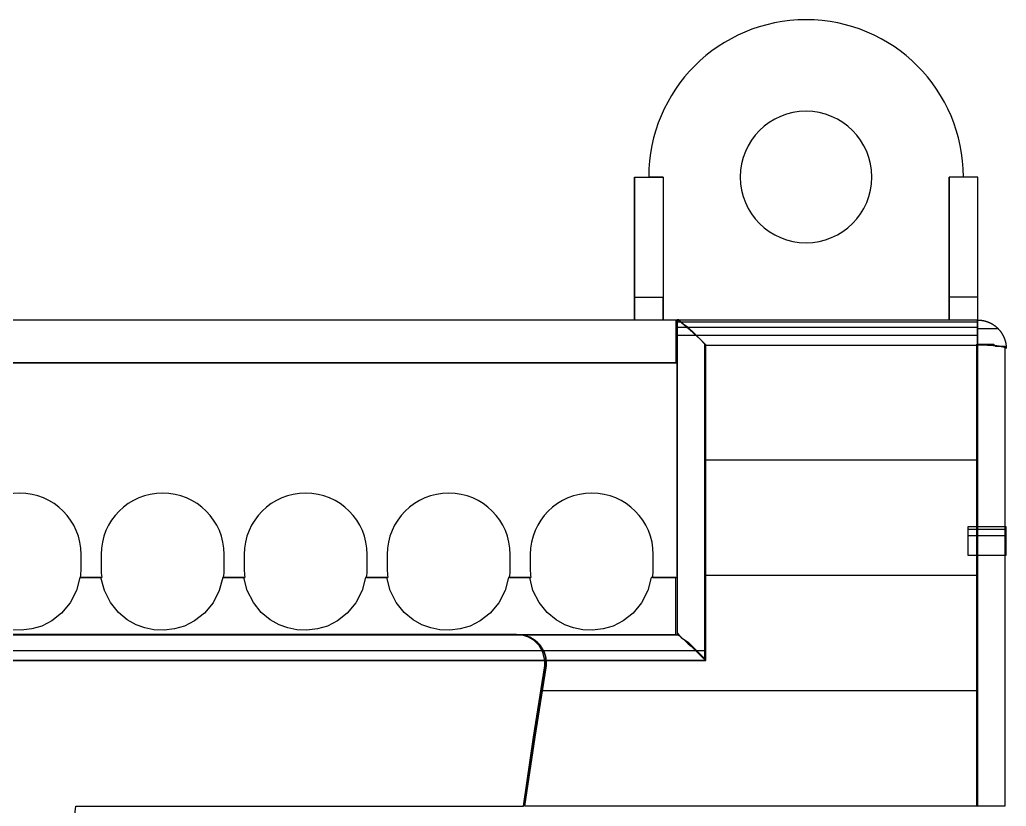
# Paper-space layout 'Sample Network Drawing - A1 Sheet' of a CAD drawing. Extents: x 49 to 806, y 22 to 564.
# Drawn here: x 392.654 to 396.102, y 239.324 to 242.074 of the extents above; entities that cross this region are included whole.
import ezdxf

# ---------------------------------------------------------------- set-up
doc = ezdxf.new("R2010")
doc.units = 0
doc.layers.add('N-EQPM-EXST', color=252, linetype='Continuous', lineweight=25)

psp = doc.layouts.new('Sample Network Drawing - A1 Sheet')

# ---------------------------------------------------------------- linework, layer by layer
at = {"layer": 'N-EQPM-EXST'}
for p, q in [((394.8022, 241.104, 2.6087), (394.8022, 241.524, 2.6087)), ((394.8022, 241.524, 2.6087), (394.9022, 241.524, 2.6087)), ((394.8022, 241.524, 2.6087), (394.8022, 241.524, 2.6087)), ((394.8022, 241.524, 2.6087), (394.8022, 241.024, 2.6087)), ((394.8022, 241.524, 2.6087), (394.8022, 241.524, 2.6087)), ((394.8022, 241.104, 2.6087), (394.8022, 241.524, 2.6087)), ((394.9022, 241.524, 2.6087), (394.8522, 241.524, 2.6087)), ((394.9022, 241.524, 2.6087), (394.9022, 241.104, 2.6087)), ((394.9022, 241.524, 2.6087), (394.9022, 241.024, 2.6087)), ((394.9022, 241.524, 2.6087), (394.9022, 241.524, 2.6087)), ((394.9022, 241.524, 2.6087), (394.9022, 241.104, 2.6087)), ((394.9022, 241.524, 2.6087), (394.9022, 241.024, 2.6087)), ((395.9022, 241.524, 2.6087), (395.9022, 241.024, 2.6087)), ((395.9022, 241.104, 2.6087), (395.9022, 241.524, 2.6087)), ((395.9022, 241.524, 2.6087), (395.9022, 241.524, 2.6087)), ((396.0022, 241.524, 2.6087), (395.9022, 241.524, 2.6087)), ((395.9022, 241.104, 2.6087), (395.9022, 241.524, 2.6087)), ((395.9022, 241.524, 2.6087), (395.9022, 241.524, 2.6087)), ((396.0022, 241.524, 2.6087), (395.9022, 241.524, 2.6087)), ((395.9522, 241.524, 2.6087), (395.9022, 241.524, 2.6087)), ((395.9522, 241.524, 2.6087), (395.9022, 241.524, 2.6087)), ((395.9022, 241.524, 2.6087), (395.9022, 241.024, 2.6087)), ((396.0022, 241.524, 2.6087), (395.9522, 241.524, 2.6087)), ((396.0022, 241.104, 2.6087), (396.0022, 241.524, 2.6087)), ((396.0022, 241.524, 2.6087), (396.0022, 241.524, 2.6087)), ((396.0022, 241.104, 2.6087), (396.0022, 241.524, 2.6087)), ((396.0022, 241.524, 2.6087), (396.0022, 241.524, 2.6087)), ((396.0022, 241.524, 2.6087), (396.0022, 241.524, 2.6087)), ((396.0022, 241.024, 2.6087), (396.0022, 241.524, 2.6087)), ((394.8022, 241.104, 2.6087), (394.9022, 241.104, 2.6087)), ((394.8022, 241.024, 2.6087), (394.8022, 241.104, 2.6087)), ((394.9022, 241.024, 2.6087), (394.9022, 241.104, 2.6087)), ((395.9022, 241.024, 2.6087), (395.9022, 241.104, 2.6087)), ((396.0022, 241.104, 2.6087), (395.9022, 241.104, 2.6087)), ((395.9022, 241.024, 2.6087), (395.9022, 241.104, 2.6087)), ((396.0022, 241.104, 2.6087), (395.9022, 241.104, 2.6087)), ((396.0022, 241.024, 2.6087), (396.0022, 241.104, 2.6087)), ((396.0022, 241.024, 2.6087), (396.0022, 241.104, 2.6087)), ((394.8022, 241.024, 2.6087), (394.8022, 241.024, 2.6087)), ((394.9022, 241.024, 2.6087), (394.9022, 241.024, 2.6087)), ((395.9022, 241.024, 2.6087), (394.9022, 241.024, 2.6087)), ((394.9522, 241.024, 2.6087), (394.9522, 241.024, 2.6087)), ((394.9522, 241.024, 2.6087), (394.9522, 240.874, 2.6087)), ((394.9522, 241.024, 2.6087), (394.9522, 239.924, 2.6087)), ((395.9022, 241.024, 2.6087), (395.9022, 241.024, 2.6087)), ((396.0022, 241.024, 2.6087), (395.9022, 241.024, 2.6087)), ((396.0022, 241.024, 2.6087), (396.0022, 241.024, 2.6087)), ((386.3522, 240.874, 2.6087), (394.9522, 240.874, 2.6087)), ((394.9522, 240.124, 2.6087), (394.9522, 240.874, 2.6087)), ((394.9522, 240.124, 2.6087), (394.9522, 240.874, 2.6087)), ((392.8682, 240.154, 2.6087), (392.8682, 240.204, 2.6087)), ((392.9382, 240.204, 2.6087), (392.9382, 240.154, 2.6087)), ((393.3682, 240.154, 2.6087), (393.3682, 240.204, 2.6087)), ((393.4382, 240.204, 2.6087), (393.4382, 240.154, 2.6087)), ((393.8682, 240.154, 2.6087), (393.8682, 240.204, 2.6087)), ((393.9382, 240.204, 2.6087), (393.9382, 240.154, 2.6087)), ((394.3682, 240.154, 2.6087), (394.3682, 240.204, 2.6087)), ((394.4382, 240.204, 2.6087), (394.4382, 240.154, 2.6087)), ((394.8682, 240.154, 2.6087), (394.8682, 240.204, 2.6087)), ((392.8661, 240.124, 2.6087), (392.9403, 240.124, 2.6087)), ((393.3661, 240.124, 2.6087), (393.4403, 240.124, 2.6087)), ((393.8661, 240.124, 2.6087), (393.9403, 240.124, 2.6087)), ((394.3661, 240.124, 2.6087), (394.4403, 240.124, 2.6087)), ((394.8661, 240.124, 2.6087), (394.9522, 240.124, 2.6087)), ((394.9522, 240.124, 2.6087), (394.9522, 239.924, 2.6087)), ((386.3522, 239.924, 2.6087), (394.9522, 239.924, 2.6087)), ((386.876, 239.924, 2.6087), (394.3943, 239.924, 2.6087)), ((394.3943, 239.924, 2.6087), (394.3943, 239.924, 2.6087)), ((394.3943, 239.924, 2.6087), (394.9526, 239.924, 2.6087)), ((394.9522, 239.924, 2.6087), (394.9522, 239.924, 2.6087)), ((394.9522, 239.924, 2.6087), (394.9522, 239.924, 2.6087))]:
    psp.add_line(p, q, dxfattribs=at)
at = {"layer": 'N-EQPM-EXST', "elevation": 2.6087, "flags": 128}
for points in [[(386.3566, 241.0243), (394.9473, 241.0243), (394.9473, 241.0239), (394.9473, 241.0235), (394.9473, 241.0231), (394.9473, 241.0219), (394.9473, 241.0207), (394.9473, 241.0195), (394.9473, 241.0175), (394.9473, 241.0156), (394.9473, 241.0136), (394.9473, 241.0108), (394.9473, 241.008), (394.9473, 241.0052), (394.9473, 241.002), (394.9473, 240.9984), (394.9473, 240.9948), (394.9473, 240.9909), (394.9473, 240.9869), (394.9473, 240.9825), (394.9473, 240.9781), (394.9473, 240.9733), (394.9473, 240.9685), (394.9473, 240.9634), (394.9473, 240.9582), (394.9473, 240.953), (394.9473, 240.9474), (394.9473, 240.9418), (394.9473, 240.9359), (394.9473, 240.9303), (394.9473, 240.9243), (394.9473, 240.9183), (394.9473, 240.912), (394.9473, 240.906), (394.9473, 240.8996), (394.9473, 240.8932), (394.9473, 240.8869), (394.9473, 240.8805), (394.9473, 240.8741), (386.3566, 240.8741)], [(386.3566, 241.0243), (394.9473, 241.0243)], [(394.9535, 241.0176), (396.0016, 241.0176)], [(394.9535, 240.999), (396.0016, 240.999)], [(396.0022, 240.9947), (396.0031, 240.9947), (396.0041, 240.9947), (396.005, 240.9947), (396.006, 240.9947), (396.0069, 240.9947), (396.0078, 240.9947), (396.0088, 240.9947), (396.0097, 240.9947), (396.0107, 240.9947), (396.0116, 240.9947), (396.0126, 240.9947), (396.0135, 240.9947), (396.0144, 240.9947), (396.0154, 240.9947), (396.0163, 240.9947), (396.0172, 240.9947), (396.0182, 240.9947), (396.0191, 240.9947), (396.02, 240.9947), (396.0209, 240.9947), (396.0218, 240.9947), (396.0227, 240.9947), (396.0236, 240.9947), (396.0245, 240.9947), (396.0254, 240.9947), (396.0263, 240.9947), (396.0272, 240.9947), (396.0281, 240.9947), (396.029, 240.9947), (396.0299, 240.9947), (396.0307, 240.9947), (396.0316, 240.9947), (396.0324, 240.9947), (396.0333, 240.9947), (396.0341, 240.9947), (396.035, 240.9947), (396.0358, 240.9947), (396.0367, 240.9947), (396.0375, 240.9947), (396.0383, 240.9947), (396.0391, 240.9947), (396.0399, 240.9947), (396.0407, 240.9947), (396.0415, 240.9947), (396.0423, 240.9947), (396.0431, 240.9947), (396.0438, 240.9947), (396.0446, 240.9947), (396.0454, 240.9947), (396.0461, 240.9947), (396.0468, 240.9947), (396.0476, 240.9947), (396.0483, 240.9947), (396.049, 240.9947), (396.0497, 240.9947), (396.0504, 240.9947), (396.0511, 240.9947), (396.0518, 240.9947), (396.0524, 240.9947), (396.0531, 240.9947), (396.0538, 240.9947), (396.0544, 240.9947), (396.055, 240.9947), (396.0557, 240.9947), (396.0563, 240.9947), (396.0569, 240.9947), (396.0575, 240.9947), (396.0581, 240.9947), (396.0586, 240.9947), (396.0592, 240.9947), (396.0597, 240.9947), (396.0603, 240.9947), (396.0608, 240.9947), (396.0614, 240.9947), (396.0619, 240.9947), (396.0624, 240.9947), (396.0629, 240.9947), (396.0633, 240.9947), (396.0638, 240.9947), (396.0643, 240.9947), (396.0647, 240.9947), (396.0652, 240.9947), (396.0656, 240.9947), (396.066, 240.9947), (396.0664, 240.9947), (396.0668, 240.9947), (396.0671, 240.9947), (396.0675, 240.9947), (396.0679, 240.9947), (396.0682, 240.9947), (396.0685, 240.9947), (396.0689, 240.9947), (396.0692, 240.9947), (396.0695, 240.9947), (396.0697, 240.9947), (396.07, 240.9947), (396.0703, 240.9947), (396.0705, 240.9947), (396.0708, 240.9947), (396.071, 240.9947), (396.0712, 240.9947), (396.0714, 240.9947), (396.0716, 240.9947), (396.0717, 240.9947), (396.0719, 240.9947), (396.072, 240.9947), (396.0722, 240.9947), (396.0723, 240.9947), (396.0724, 240.9947), (396.0725, 240.9947), (396.0726, 240.9947), (396.0726, 240.9947), (396.0727, 240.9947), (396.0727, 240.9947), (396.0728, 240.9947), (396.0728, 240.9947), (396.0728, 240.9947)], [(394.9535, 240.9707), (396.0016, 240.9707)], [(386.3566, 240.8741), (394.9473, 240.8741)], [(396.0013, 240.5341), (395.0523, 240.5341)], [(395.9672, 240.293), (396.1021, 240.293)], [(395.9672, 240.2712), (396.1021, 240.2712)], [(395.9672, 240.2014), (396.1021, 240.2014)], [(386.3566, 239.9244), (394.9473, 239.9244), (394.9473, 239.9248), (394.9473, 239.9256), (394.9473, 239.9264), (394.9473, 239.9276), (394.9473, 239.9292), (394.9473, 239.9312), (394.9473, 239.9332), (394.9473, 239.9356), (394.9473, 239.9379), (394.9473, 239.9407), (394.9473, 239.9439), (394.9473, 239.9475), (394.9473, 239.9511), (394.9473, 239.9547), (394.9473, 239.9591), (394.9473, 239.9635), (394.9473, 239.9678), (394.9473, 239.9726), (394.9473, 239.9778), (394.9473, 239.983), (394.9473, 239.9882), (394.9473, 239.9937), (394.9473, 239.9997), (394.9473, 240.0053), (394.9473, 240.0117), (394.9473, 240.0176), (394.9473, 240.0244), (394.9473, 240.0308), (394.9473, 240.0376), (394.9473, 240.0443), (394.9473, 240.0511), (394.9473, 240.0583), (394.9473, 240.0655), (394.9473, 240.0726), (394.9473, 240.0798), (394.9473, 240.087), (394.9473, 240.0945), (394.9473, 240.1017), (394.9473, 240.1093), (394.9473, 240.1169), (394.9473, 240.124), (394.8613, 240.124), (394.8493, 240.0782), (394.8274, 240.0352), (394.7975, 239.9993), (394.7632, 239.9722), (394.7282, 239.9543), (394.6931, 239.9439), (394.6561, 239.9395), (394.6214, 239.9411), (394.5899, 239.9475), (394.5592, 239.9587), (394.5282, 239.9762), (394.4971, 240.0017), (394.4692, 240.036), (394.4477, 240.0782), (394.4361, 240.124), (394.362, 240.124), (394.35, 240.0782), (394.3281, 240.0352), (394.2982, 239.9993), (394.2636, 239.9722), (394.2285, 239.9543), (394.1935, 239.9439), (394.1568, 239.9395), (394.1217, 239.9411), (394.0903, 239.9475), (394.0596, 239.9587), (394.0285, 239.9762), (393.9978, 240.0017), (393.9699, 240.036), (393.9484, 240.0782), (393.9364, 240.124), (393.8623, 240.124), (393.8508, 240.0782), (393.8285, 240.0352), (393.7986, 239.9993), (393.7643, 239.9722), (393.7292, 239.9543), (393.6942, 239.9439), (393.6571, 239.9395), (393.6225, 239.9411), (393.591, 239.9475), (393.5603, 239.9587), (393.5292, 239.9762), (393.4981, 240.0017), (393.4703, 240.036), (393.4487, 240.0782), (393.4372, 240.124), (393.3631, 240.124), (393.3511, 240.0782), (393.3292, 240.0352), (393.2993, 239.9993), (393.2647, 239.9722), (393.2296, 239.9543), (393.1945, 239.9439), (393.1579, 239.9395), (393.1228, 239.9411), (393.0913, 239.9475), (393.0606, 239.9587), (393.0296, 239.9762), (392.9989, 240.0017), (392.971, 240.036), (392.9495, 240.0782), (392.9375, 240.124), (392.8634, 240.124), (392.8519, 240.0782), (392.8295, 240.0352), (392.7997, 239.9993), (392.7654, 239.9722), (392.7303, 239.9543), (392.6953, 239.9439), (392.6582, 239.9395), (392.6235, 239.9411)], [(396.0013, 240.1313), (395.0523, 240.1313)], [(386.3566, 239.9244), (394.9473, 239.9244)], [(386.7802, 239.8687), (394.4895, 239.8687)], [(394.3947, 239.8687), (395.0518, 239.8687)], [(386.7798, 233.2153), (394.4894, 233.2153), (394.4894, 233.2238), (394.4894, 233.2323), (394.4882, 233.2408), (394.4494, 233.4826), (394.4143, 233.7244), (392.8493, 233.7244), (392.7632, 234.4227), (392.7014, 235.1221), (392.6651, 235.8228), (392.6523, 236.5246), (392.6651, 237.2259), (392.7014, 237.9265), (392.7632, 238.626), (392.8493, 239.3242), (394.4143, 239.3242), (394.4494, 239.566), (394.4882, 239.8079), (394.4894, 239.8164), (394.4894, 239.8248), (394.4894, 239.8333), (386.7798, 239.8333)], [(386.7802, 239.8336), (394.4895, 239.8336)], [(396.0013, 239.7279), (394.4806, 239.7279)]]:
    psp.add_lwpolyline(points, dxfattribs=at)
for points in [[(394.9512, 241.0244), (394.9512, 240.6597), (394.9512, 240.2949), (394.9512, 239.9302), (394.9577, 239.9237), (394.9708, 239.9107), (394.9903, 239.8977), (395.0098, 239.8781), (395.0294, 239.8586), (395.0489, 239.839), (395.0489, 240.2038), (395.0489, 240.575), (395.0489, 240.9397), (395.0294, 240.9592), (395.0098, 240.9788), (394.9903, 240.9983), (394.9708, 241.0113), (394.9577, 241.0244)], [(396.0016, 241.024), (394.9535, 241.024), (394.9566, 241.0229), (394.9614, 241.0197), (394.9678, 241.0149), (394.9751, 241.0089), (394.9924, 240.9938), (395.0117, 240.976), (395.0321, 240.9566), (395.0526, 240.9365), (396.0016, 240.9365), (396.0016, 240.9383), (396.0016, 240.9401), (396.0016, 240.942), (396.0016, 240.9438), (396.0016, 240.9456), (396.0016, 240.9474), (396.0016, 240.9492), (396.0016, 240.951), (396.0016, 240.9528), (396.0016, 240.9546), (396.0016, 240.9563), (396.0016, 240.9581), (396.0016, 240.9598), (396.0016, 240.9615), (396.0016, 240.9632), (396.0016, 240.9649), (396.0016, 240.9666), (396.0016, 240.9683), (396.0016, 240.9699), (396.0016, 240.9716), (396.0016, 240.9732), (396.0016, 240.9748), (396.0016, 240.9764), (396.0016, 240.9779), (396.0016, 240.9795), (396.0016, 240.981), (396.0016, 240.9826), (396.0016, 240.9841), (396.0016, 240.9855), (396.0016, 240.987), (396.0016, 240.9884), (396.0016, 240.9898), (396.0016, 240.9912), (396.0016, 240.9926), (396.0016, 240.9939), (396.0016, 240.9952), (396.0016, 240.9965), (396.0016, 240.9978), (396.0016, 240.999), (396.0016, 241.0002), (396.0016, 241.0014), (396.0016, 241.0026), (396.0016, 241.0037), (396.0016, 241.0048), (396.0016, 241.0059), (396.0016, 241.007), (396.0016, 241.008), (396.0016, 241.0089), (396.0016, 241.0099), (396.0016, 241.0108), (396.0016, 241.0118), (396.0016, 241.0126), (396.0016, 241.0135), (396.0016, 241.0143), (396.0016, 241.0151), (396.0016, 241.0159), (396.0016, 241.0165), (396.0016, 241.0173), (396.0016, 241.0179), (396.0016, 241.0185), (396.0016, 241.0191), (396.0016, 241.0196), (396.0016, 241.0202), (396.0016, 241.0207), (396.0016, 241.0212), (396.0016, 241.0216), (396.0016, 241.022), (396.0016, 241.0223), (396.0016, 241.0227), (396.0016, 241.0229), (396.0016, 241.0232), (396.0016, 241.0234), (396.0016, 241.0236), (396.0016, 241.0238), (396.0016, 241.0239), (396.0016, 241.024)], [(396.0022, 240.9364), (396.0022, 240.9376), (396.0022, 240.9387), (396.0022, 240.9398), (396.0022, 240.9409), (396.0022, 240.942), (396.0022, 240.9431), (396.0022, 240.9442), (396.0022, 240.9453), (396.0022, 240.9464), (396.0022, 240.9476), (396.0022, 240.9486), (396.0022, 240.9497), (396.0022, 240.9508), (396.0022, 240.9519), (396.0022, 240.953), (396.0022, 240.9541), (396.0022, 240.9552), (396.0022, 240.9562), (396.0022, 240.9573), (396.0022, 240.9584), (396.0022, 240.9594), (396.0022, 240.9605), (396.0022, 240.9615), (396.0022, 240.9626), (396.0022, 240.9636), (396.0022, 240.9646), (396.0022, 240.9657), (396.0022, 240.9667), (396.0022, 240.9677), (396.0022, 240.9687), (396.0022, 240.9697), (396.0022, 240.9707), (396.0022, 240.9717), (396.0022, 240.9727), (396.0022, 240.9737), (396.0022, 240.9747), (396.0022, 240.9756), (396.0022, 240.9766), (396.0022, 240.9776), (396.0022, 240.9785), (396.0022, 240.9795), (396.0022, 240.9804), (396.0022, 240.9813), (396.0022, 240.9823), (396.0022, 240.9832), (396.0022, 240.9841), (396.0022, 240.985), (396.0022, 240.9859), (396.0022, 240.9867), (396.0022, 240.9876), (396.0022, 240.9885), (396.0022, 240.9894), (396.0022, 240.9902), (396.0022, 240.991), (396.0022, 240.9919), (396.0022, 240.9927), (396.0022, 240.9935), (396.0022, 240.9943), (396.0022, 240.9951), (396.0022, 240.9959), (396.0022, 240.9967), (396.0022, 240.9975), (396.0022, 240.9982), (396.0022, 240.999), (396.0022, 240.9997), (396.0022, 241.0005), (396.0022, 241.0012), (396.0022, 241.0019), (396.0022, 241.0026), (396.0022, 241.0033), (396.0022, 241.004), (396.0022, 241.0047), (396.0022, 241.0053), (396.0022, 241.006), (396.0022, 241.0066), (396.0022, 241.0072), (396.0022, 241.0079), (396.0022, 241.0085), (396.0022, 241.0091), (396.0022, 241.0097), (396.0022, 241.0102), (396.0022, 241.0108), (396.0022, 241.0114), (396.0022, 241.0119), (396.0022, 241.0124), (396.0022, 241.013), (396.0022, 241.0135), (396.0022, 241.014), (396.0022, 241.0145), (396.0022, 241.0149), (396.0022, 241.0154), (396.0022, 241.0159), (396.0022, 241.0163), (396.0022, 241.0167), (396.0022, 241.0171), (396.0022, 241.0175), (396.0022, 241.018), (396.0022, 241.0183), (396.0022, 241.0187), (396.0022, 241.0191), (396.0022, 241.0194), (396.0022, 241.0197), (396.0022, 241.0201), (396.0022, 241.0204), (396.0022, 241.0207), (396.0022, 241.0209), (396.0022, 241.0212), (396.0022, 241.0215), (396.0022, 241.0217), (396.0022, 241.022), (396.0022, 241.0222), (396.0022, 241.0224), (396.0022, 241.0226), (396.0022, 241.0228), (396.0022, 241.0229), (396.0022, 241.0231), (396.0022, 241.0232), (396.0022, 241.0234), (396.0022, 241.0235), (396.0022, 241.0236), (396.0022, 241.0237), (396.0022, 241.0238), (396.0022, 241.0239), (396.0022, 241.0239), (396.0022, 241.024), (396.0022, 241.024), (396.0022, 241.024), (396.0033, 241.024), (396.0044, 241.024), (396.0056, 241.024), (396.0067, 241.0239), (396.0078, 241.0239), (396.0089, 241.0238), (396.0101, 241.0237), (396.0112, 241.0236), (396.0123, 241.0235), (396.0134, 241.0234), (396.0145, 241.0232), (396.0157, 241.0231), (396.0168, 241.0229), (396.0179, 241.0228), (396.019, 241.0226), (396.0201, 241.0224), (396.0212, 241.0222), (396.0224, 241.022), (396.0234, 241.0217), (396.0245, 241.0215), (396.0256, 241.0212), (396.0267, 241.0209), (396.0278, 241.0207), (396.0289, 241.0204), (396.03, 241.0201), (396.0311, 241.0197), (396.0322, 241.0194), (396.0332, 241.0191), (396.0343, 241.0187), (396.0354, 241.0183), (396.0365, 241.018), (396.0375, 241.0175), (396.0386, 241.0171), (396.0396, 241.0167), (396.0406, 241.0163), (396.0417, 241.0159), (396.0427, 241.0154), (396.0438, 241.0149), (396.0448, 241.0145), (396.0458, 241.014), (396.0468, 241.0135), (396.0478, 241.013), (396.0488, 241.0124), (396.0498, 241.0119), (396.0508, 241.0114), (396.0518, 241.0108), (396.0528, 241.0102), (396.0537, 241.0097), (396.0547, 241.0091), (396.0556, 241.0085), (396.0566, 241.0079), (396.0576, 241.0072), (396.0585, 241.0066), (396.0594, 241.006), (396.0603, 241.0053), (396.0613, 241.0047), (396.0621, 241.004), (396.063, 241.0033), (396.0639, 241.0026), (396.0648, 241.0019), (396.0657, 241.0012), (396.0666, 241.0005), (396.0674, 240.9997), (396.0683, 240.999), (396.0691, 240.9982), (396.07, 240.9975), (396.0708, 240.9967), (396.0716, 240.9959), (396.0724, 240.9951), (396.0732, 240.9943), (396.074, 240.9935), (396.0748, 240.9927), (396.0755, 240.9919), (396.0763, 240.991), (396.0771, 240.9902), (396.0778, 240.9893), (396.0785, 240.9885), (396.0793, 240.9876), (396.08, 240.9867), (396.0807, 240.9859), (396.0814, 240.985), (396.082, 240.9841), (396.0827, 240.9832), (396.0834, 240.9823), (396.084, 240.9813), (396.0847, 240.9804), (396.0853, 240.9795), (396.0859, 240.9785), (396.0865, 240.9776), (396.0871, 240.9766), (396.0877, 240.9756), (396.0883, 240.9747), (396.0889, 240.9737), (396.0894, 240.9727), (396.09, 240.9717), (396.0905, 240.9707), (396.091, 240.9697), (396.0915, 240.9687), (396.092, 240.9677), (396.0925, 240.9667), (396.093, 240.9657), (396.0934, 240.9646), (396.0939, 240.9636), (396.0943, 240.9626), (396.0948, 240.9615), (396.0952, 240.9605), (396.0956, 240.9594), (396.096, 240.9583), (396.0964, 240.9573), (396.0967, 240.9562), (396.0971, 240.9551), (396.0974, 240.9541), (396.0978, 240.953), (396.0981, 240.9519), (396.0984, 240.9508), (396.0987, 240.9497), (396.099, 240.9486), (396.0993, 240.9475), (396.0995, 240.9464), (396.0998, 240.9453), (396.1, 240.9442), (396.1002, 240.9431), (396.1004, 240.942), (396.1006, 240.9409), (396.1008, 240.9398), (396.101, 240.9387), (396.1011, 240.9376), (396.1013, 240.9364), (396.1014, 240.9353), (396.1015, 240.9342), (396.1017, 240.933), (396.1017, 240.9319), (396.1018, 240.9308), (396.1019, 240.9297), (396.1019, 240.9285), (396.102, 240.9274), (396.102, 240.9263), (396.1021, 240.9252), (396.1021, 240.924), (396.1021, 240.9241), (396.1021, 240.9242), (396.102, 240.9243), (396.102, 240.9244), (396.102, 240.9244), (396.102, 240.9245), (396.1019, 240.9246), (396.1019, 240.9247), (396.1019, 240.9248), (396.1018, 240.9249), (396.1018, 240.9249), (396.1017, 240.925), (396.1017, 240.9251), (396.1016, 240.9252), (396.1015, 240.9253), (396.1015, 240.9254), (396.1014, 240.9254), (396.1013, 240.9255), (396.1013, 240.9256), (396.1012, 240.9257), (396.1011, 240.9258), (396.101, 240.9258), (396.1009, 240.9259), (396.1008, 240.926), (396.1006, 240.9261), (396.1005, 240.9262), (396.1004, 240.9263), (396.1003, 240.9263), (396.1002, 240.9264), (396.1, 240.9265), (396.0999, 240.9266), (396.0998, 240.9267), (396.0996, 240.9267), (396.0995, 240.9268), (396.0993, 240.9269), (396.0992, 240.927), (396.099, 240.9271), (396.0988, 240.9271), (396.0987, 240.9272), (396.0985, 240.9273), (396.0983, 240.9274), (396.0981, 240.9275), (396.0979, 240.9276), (396.0977, 240.9276), (396.0975, 240.9277), (396.0973, 240.9278), (396.0971, 240.9279), (396.0969, 240.928), (396.0967, 240.928), (396.0965, 240.9281), (396.0963, 240.9282), (396.096, 240.9283), (396.0958, 240.9283), (396.0956, 240.9284), (396.0953, 240.9285), (396.0951, 240.9286), (396.0948, 240.9286), (396.0946, 240.9287), (396.0943, 240.9288), (396.0941, 240.9289), (396.0938, 240.929), (396.0935, 240.929), (396.0933, 240.9291), (396.093, 240.9292), (396.0927, 240.9293), (396.0924, 240.9293), (396.0921, 240.9294), (396.0918, 240.9295), (396.0915, 240.9296), (396.0912, 240.9296), (396.0909, 240.9297), (396.0906, 240.9298), (396.0903, 240.9299), (396.09, 240.9299), (396.0897, 240.93), (396.0893, 240.9301), (396.089, 240.9302), (396.0887, 240.9302), (396.0883, 240.9303), (396.088, 240.9304), (396.0876, 240.9304), (396.0873, 240.9305), (396.0869, 240.9306), (396.0866, 240.9307), (396.0862, 240.9307), (396.0859, 240.9308), (396.0855, 240.9309), (396.0851, 240.9309), (396.0847, 240.931), (396.0844, 240.9311), (396.084, 240.9311), (396.0836, 240.9312), (396.0832, 240.9313), (396.0828, 240.9313), (396.0824, 240.9314), (396.082, 240.9315), (396.0816, 240.9315), (396.0812, 240.9316), (396.0808, 240.9317), (396.0804, 240.9317), (396.08, 240.9318), (396.0795, 240.9319), (396.0791, 240.9319), (396.0787, 240.932), (396.0782, 240.9321), (396.0778, 240.9321), (396.0774, 240.9322), (396.0769, 240.9323), (396.0765, 240.9323), (396.0761, 240.9324), (396.0756, 240.9324), (396.0751, 240.9325), (396.0747, 240.9326), (396.0742, 240.9326), (396.0737, 240.9327), (396.0733, 240.9327), (396.0728, 240.9328), (396.0723, 240.9329), (396.0718, 240.9329), (396.0714, 240.933), (396.0709, 240.933), (396.0704, 240.9331), (396.0699, 240.9331), (396.0694, 240.9332), (396.0689, 240.9333), (396.0684, 240.9333), (396.0679, 240.9334), (396.0674, 240.9334), (396.0669, 240.9335), (396.0664, 240.9335), (396.0659, 240.9336), (396.0653, 240.9336), (396.0648, 240.9337), (396.0643, 240.9337), (396.0638, 240.9338), (396.0632, 240.9339), (396.0627, 240.9339), (396.0622, 240.9339), (396.0616, 240.934), (396.0611, 240.9341), (396.0606, 240.9341), (396.06, 240.9341), (396.0595, 240.9342), (396.0589, 240.9342), (396.0584, 240.9343), (396.0578, 240.9343), (396.0572, 240.9344), (396.0567, 240.9344), (396.0561, 240.9345), (396.0556, 240.9345), (396.055, 240.9345), (396.0544, 240.9346), (396.0539, 240.9346), (396.0533, 240.9347), (396.0527, 240.9347), (396.0521, 240.9348), (396.0515, 240.9348), (396.0509, 240.9349), (396.0504, 240.9349), (396.0498, 240.9349), (396.0492, 240.935), (396.0486, 240.935), (396.048, 240.935), (396.0474, 240.9351), (396.0468, 240.9351), (396.0462, 240.9352), (396.0456, 240.9352), (396.045, 240.9352), (396.0444, 240.9353), (396.0438, 240.9353), (396.0432, 240.9353), (396.0426, 240.9354), (396.0419, 240.9354), (396.0413, 240.9354), (396.0407, 240.9355), (396.0401, 240.9355), (396.0395, 240.9355), (396.0388, 240.9356), (396.0382, 240.9356), (396.0376, 240.9356), (396.037, 240.9357), (396.0363, 240.9357), (396.0357, 240.9357), (396.0351, 240.9357), (396.0344, 240.9358), (396.0338, 240.9358), (396.0332, 240.9358), (396.0325, 240.9358), (396.0319, 240.9359), (396.0313, 240.9359), (396.0306, 240.9359), (396.03, 240.9359), (396.0293, 240.936), (396.0287, 240.936), (396.028, 240.936), (396.0274, 240.936), (396.0267, 240.936), (396.0261, 240.9361), (396.0254, 240.9361), (396.0248, 240.9361), (396.0241, 240.9361), (396.0235, 240.9361), (396.0228, 240.9362), (396.0221, 240.9362), (396.0215, 240.9362), (396.0208, 240.9362), (396.0202, 240.9362), (396.0195, 240.9362), (396.0189, 240.9362), (396.0182, 240.9363), (396.0175, 240.9363), (396.0169, 240.9363), (396.0162, 240.9363), (396.0155, 240.9363), (396.0149, 240.9363), (396.0142, 240.9363), (396.0135, 240.9364), (396.0129, 240.9364), (396.0122, 240.9364), (396.0115, 240.9364), (396.0109, 240.9364), (396.0102, 240.9364), (396.0095, 240.9364), (396.0089, 240.9364), (396.0082, 240.9364), (396.0075, 240.9364), (396.0069, 240.9364), (396.0062, 240.9364), (396.0055, 240.9364), (396.0048, 240.9364), (396.0042, 240.9364), (396.0035, 240.9364), (396.0028, 240.9364)], [(394.4937, 239.8077), (394.4947, 239.8162), (394.495, 239.8249), (394.4946, 239.8334), (395.0523, 239.8334), (395.0523, 239.8949), (395.0523, 239.9561), (395.0523, 240.0176), (395.0523, 240.0788), (395.0523, 240.1401), (395.0523, 240.2015), (395.0523, 240.2628), (395.0523, 240.3241), (395.0523, 240.3854), (395.0523, 240.4466), (395.0523, 240.5079), (395.0523, 240.5692), (395.0523, 240.6305), (395.0523, 240.6916), (395.0523, 240.7529), (395.0523, 240.814), (395.0523, 240.8753), (395.0523, 240.9364), (396.0013, 240.9364), (396.0013, 240.8769), (396.0013, 240.8173), (396.0013, 240.7578), (396.0013, 240.6981), (396.0013, 240.6385), (396.0013, 240.5788), (396.0013, 240.5191), (396.0013, 240.4595), (396.0013, 240.3998), (396.0013, 240.3402), (396.0013, 240.2805), (396.0013, 240.2207), (396.0013, 240.1611), (396.0013, 240.1014), (396.0013, 240.0416), (396.0013, 239.9818), (396.0013, 239.9222), (396.0013, 239.8624), (396.0013, 239.8026), (396.0013, 239.7428), (396.0013, 239.6831), (396.0013, 239.6233), (396.0013, 239.5635), (396.0013, 239.5036), (396.0013, 239.4438), (396.0013, 239.384), (396.0013, 239.3242), (394.4193, 239.3242), (394.455, 239.566)], [(395.9989, 239.3245), (395.9989, 239.7283), (395.9989, 240.1321), (395.9989, 240.5359), (395.9989, 240.9397), (396.0119, 240.9397), (396.025, 240.9397), (396.0315, 240.9397), (396.0445, 240.9397), (396.0575, 240.9397), (396.064, 240.9332), (396.0706, 240.9332), (396.0836, 240.9332), (396.0901, 240.9332), (396.0966, 240.9332), (396.0966, 240.9267), (396.0966, 240.5294), (396.0966, 240.1256), (396.0966, 239.7283), (396.0966, 239.3245), (396.0771, 239.3245), (396.0575, 239.3245), (396.0315, 239.3245)], [(396.1021, 240.3014), (395.9672, 240.3014), (395.9672, 240.3013), (395.9672, 240.3013), (395.9672, 240.3013), (395.9672, 240.3012), (395.9672, 240.3012), (395.9672, 240.3011), (395.9672, 240.3011), (395.9672, 240.301), (395.9672, 240.3009), (395.9672, 240.3008), (395.9672, 240.3007), (395.9672, 240.3006), (395.9672, 240.3005), (395.9672, 240.3004), (395.9672, 240.3003), (395.9672, 240.3002), (395.9672, 240.3001), (395.9672, 240.3), (395.9672, 240.2998), (395.9672, 240.2997), (395.9672, 240.2995), (395.9672, 240.2994), (395.9672, 240.2992), (395.9672, 240.299), (395.9672, 240.2988), (395.9672, 240.2987), (395.9672, 240.2985), (395.9672, 240.2983), (395.9672, 240.2981), (395.9672, 240.2979), (395.9672, 240.2977), (395.9672, 240.2974), (395.9672, 240.2972), (395.9672, 240.297), (395.9672, 240.2967), (395.9672, 240.2965), (395.9672, 240.2962), (395.9672, 240.296), (395.9672, 240.2957), (395.9672, 240.2955), (395.9672, 240.2952), (395.9672, 240.2949), (395.9672, 240.2946), (395.9672, 240.2943), (395.9672, 240.294), (395.9672, 240.2937), (395.9672, 240.2934), (395.9672, 240.2931), (395.9672, 240.2928), (395.9672, 240.2924), (395.9672, 240.2921), (395.9672, 240.2918), (395.9672, 240.2914), (395.9672, 240.2911), (395.9672, 240.2907), (395.9672, 240.2904), (395.9672, 240.29), (395.9672, 240.2896), (395.9672, 240.2892), (395.9672, 240.2888), (395.9672, 240.2884), (395.9672, 240.2881), (395.9672, 240.2876), (395.9672, 240.2872), (395.9672, 240.2868), (395.9672, 240.2864), (395.9672, 240.286), (395.9672, 240.2856), (395.9672, 240.2851), (395.9672, 240.2847), (395.9672, 240.2842), (395.9672, 240.2838), (395.9672, 240.2833), (395.9672, 240.2829), (395.9672, 240.2824), (395.9672, 240.2819), (395.9672, 240.2815), (395.9672, 240.281), (395.9672, 240.2805), (395.9672, 240.28), (395.9672, 240.2795), (395.9672, 240.279), (395.9672, 240.2785), (395.9672, 240.278), (395.9672, 240.2775), (395.9672, 240.2769), (395.9672, 240.2764), (395.9672, 240.2759), (395.9672, 240.2753), (395.9672, 240.2748), (395.9672, 240.2742), (395.9672, 240.2737), (395.9672, 240.2731), (395.9672, 240.2726), (395.9672, 240.272), (395.9672, 240.2715), (395.9672, 240.2709), (395.9672, 240.2703), (395.9672, 240.2697), (395.9672, 240.2691), (395.9672, 240.2685), (395.9672, 240.2679), (395.9672, 240.2673), (395.9672, 240.2668), (395.9672, 240.2661), (395.9672, 240.2655), (395.9672, 240.2649), (395.9672, 240.2643), (395.9672, 240.2637), (395.9672, 240.263), (395.9672, 240.2624), (395.9672, 240.2618), (395.9672, 240.2611), (395.9672, 240.2605), (395.9672, 240.2598), (395.9672, 240.2592), (395.9672, 240.2585), (395.9672, 240.2579), (395.9672, 240.2572), (395.9672, 240.2565), (395.9672, 240.2559), (395.9672, 240.2552), (395.9672, 240.2545), (395.9672, 240.2539), (395.9672, 240.2532), (395.9672, 240.2525), (395.9672, 240.2518), (395.9672, 240.2511), (395.9672, 240.2504), (395.9672, 240.2497), (395.9672, 240.249), (395.9672, 240.2483), (395.9672, 240.2476), (395.9672, 240.2469), (395.9672, 240.2462), (395.9672, 240.2454), (395.9672, 240.2447), (395.9672, 240.244), (395.9672, 240.2433), (395.9672, 240.2425), (395.9672, 240.2418), (395.9672, 240.2411), (395.9672, 240.2403), (395.9672, 240.2396), (395.9672, 240.2389), (395.9672, 240.2381), (395.9672, 240.2374), (395.9672, 240.2366), (395.9672, 240.2359), (395.9672, 240.2351), (395.9672, 240.2344), (395.9672, 240.2336), (395.9672, 240.2329), (395.9672, 240.2321), (395.9672, 240.2313), (395.9672, 240.2306), (395.9672, 240.2298), (395.9672, 240.229), (395.9672, 240.2283), (395.9672, 240.2275), (395.9672, 240.2267), (395.9672, 240.226), (395.9672, 240.2252), (395.9672, 240.2244), (395.9672, 240.2236), (395.9672, 240.2228), (395.9672, 240.2221), (395.9672, 240.2213), (395.9672, 240.2205), (395.9672, 240.2197), (395.9672, 240.2189), (395.9672, 240.2181), (395.9672, 240.2173), (395.9672, 240.2165), (395.9672, 240.2158), (395.9672, 240.215), (395.9672, 240.2142), (395.9672, 240.2134), (395.9672, 240.2126), (395.9672, 240.2118), (395.9672, 240.211), (395.9672, 240.2102), (395.9672, 240.2094), (395.9672, 240.2086), (395.9672, 240.2078), (395.9672, 240.207), (395.9672, 240.2062), (395.9672, 240.2054), (395.9672, 240.2046), (395.9672, 240.2038), (395.9672, 240.203), (395.9672, 240.2022), (395.9672, 240.2014), (396.1021, 240.2014), (396.1021, 240.2022), (396.1021, 240.203), (396.1021, 240.2038), (396.1021, 240.2046), (396.1021, 240.2054), (396.1021, 240.2062), (396.1021, 240.207), (396.1021, 240.2078), (396.1021, 240.2086), (396.1021, 240.2094), (396.1021, 240.2102), (396.1021, 240.211), (396.1021, 240.2118), (396.1021, 240.2126), (396.1021, 240.2134), (396.1021, 240.2142), (396.1021, 240.215), (396.1021, 240.2158), (396.1021, 240.2165), (396.1021, 240.2173), (396.1021, 240.2181), (396.1021, 240.2189), (396.1021, 240.2197), (396.1021, 240.2205), (396.1021, 240.2213), (396.1021, 240.2221), (396.1021, 240.2228), (396.1021, 240.2236), (396.1021, 240.2244), (396.1021, 240.2252), (396.1021, 240.226), (396.1021, 240.2267), (396.1021, 240.2275), (396.1021, 240.2283), (396.1021, 240.229), (396.1021, 240.2298), (396.1021, 240.2306), (396.1021, 240.2313), (396.1021, 240.2321), (396.1021, 240.2329), (396.1021, 240.2336), (396.1021, 240.2344), (396.1021, 240.2351), (396.1021, 240.2359), (396.1021, 240.2366), (396.1021, 240.2374), (396.1021, 240.2381), (396.1021, 240.2389), (396.1021, 240.2396), (396.1021, 240.2403), (396.1021, 240.2411), (396.1021, 240.2418), (396.1021, 240.2425), (396.1021, 240.2433), (396.1021, 240.244), (396.1021, 240.2447), (396.1021, 240.2454), (396.1021, 240.2462), (396.1021, 240.2469), (396.1021, 240.2476), (396.1021, 240.2483), (396.1021, 240.249), (396.1021, 240.2497), (396.1021, 240.2504), (396.1021, 240.2511), (396.1021, 240.2518), (396.1021, 240.2525), (396.1021, 240.2532), (396.1021, 240.2539), (396.1021, 240.2545), (396.1021, 240.2552), (396.1021, 240.2559), (396.1021, 240.2565), (396.1021, 240.2572), (396.1021, 240.2579), (396.1021, 240.2585), (396.1021, 240.2592), (396.1021, 240.2598), (396.1021, 240.2605), (396.1021, 240.2611), (396.1021, 240.2618), (396.1021, 240.2624), (396.1021, 240.263), (396.1021, 240.2637), (396.1021, 240.2643), (396.1021, 240.2649), (396.1021, 240.2655), (396.1021, 240.2661), (396.1021, 240.2668), (396.1021, 240.2673), (396.1021, 240.2679), (396.1021, 240.2685), (396.1021, 240.2691), (396.1021, 240.2697), (396.1021, 240.2703), (396.1021, 240.2709), (396.1021, 240.2715), (396.1021, 240.272), (396.1021, 240.2726), (396.1021, 240.2731), (396.1021, 240.2737), (396.1021, 240.2742), (396.1021, 240.2748), (396.1021, 240.2753), (396.1021, 240.2759), (396.1021, 240.2764), (396.1021, 240.2769), (396.1021, 240.2775), (396.1021, 240.278), (396.1021, 240.2785), (396.1021, 240.279), (396.1021, 240.2795), (396.1021, 240.28), (396.1021, 240.2805), (396.1021, 240.281), (396.1021, 240.2815), (396.1021, 240.2819), (396.1021, 240.2824), (396.1021, 240.2829), (396.1021, 240.2833), (396.1021, 240.2838), (396.1021, 240.2842), (396.1021, 240.2847), (396.1021, 240.2851), (396.1021, 240.2856), (396.1021, 240.286), (396.1021, 240.2864), (396.1021, 240.2868), (396.1021, 240.2872), (396.1021, 240.2876), (396.1021, 240.2881), (396.1021, 240.2884), (396.1021, 240.2888), (396.1021, 240.2892), (396.1021, 240.2896), (396.1021, 240.29), (396.1021, 240.2904), (396.1021, 240.2907), (396.1021, 240.2911), (396.1021, 240.2914), (396.1021, 240.2918), (396.1021, 240.2921), (396.1021, 240.2924), (396.1021, 240.2928), (396.1021, 240.2931), (396.1021, 240.2934), (396.1021, 240.2937), (396.1021, 240.294), (396.1021, 240.2943), (396.1021, 240.2946), (396.1021, 240.2949), (396.1021, 240.2952), (396.1021, 240.2955), (396.1021, 240.2957), (396.1021, 240.296), (396.1021, 240.2962), (396.1021, 240.2965), (396.1021, 240.2967), (396.1021, 240.297), (396.1021, 240.2972), (396.1021, 240.2974), (396.1021, 240.2977), (396.1021, 240.2979), (396.1021, 240.2981), (396.1021, 240.2983), (396.1021, 240.2985), (396.1021, 240.2987), (396.1021, 240.2988), (396.1021, 240.299), (396.1021, 240.2992), (396.1021, 240.2994), (396.1021, 240.2995), (396.1021, 240.2997), (396.1021, 240.2998), (396.1021, 240.3), (396.1021, 240.3001), (396.1021, 240.3002), (396.1021, 240.3003), (396.1021, 240.3004), (396.1021, 240.3005), (396.1021, 240.3006), (396.1021, 240.3007), (396.1021, 240.3008), (396.1021, 240.3009), (396.1021, 240.301), (396.1021, 240.3011), (396.1021, 240.3011), (396.1021, 240.3012), (396.1021, 240.3012), (396.1021, 240.3013), (396.1021, 240.3013), (396.1021, 240.3013)], [(394.4895, 239.8336), (394.482, 239.8629), (394.4688, 239.8858), (394.4513, 239.9033), (394.4316, 239.9151), (394.4109, 239.9219), (394.3901, 239.9241), (386.8799, 239.9241), (386.856, 239.9212), (386.832, 239.9119), (386.8105, 239.8958), (386.7923, 239.8726), (386.7812, 239.8408), (386.7809, 239.8383), (386.7805, 239.8358), (386.7802, 239.8336)], [(394.4929, 239.8076), (394.494, 239.8161), (394.4943, 239.8247), (394.4938, 239.8333), (394.4928, 239.8412), (394.4912, 239.8487), (394.4891, 239.8559), (394.4865, 239.8626), (394.4836, 239.869), (394.4803, 239.875), (394.4768, 239.8806), (394.473, 239.8858), (394.4689, 239.8906), (394.4646, 239.8951), (394.4602, 239.8992), (394.4556, 239.903), (394.446, 239.9096), (394.436, 239.9149), (394.4256, 239.919), (394.4152, 239.9218), (394.4048, 239.9235), (394.3944, 239.924), (394.4048, 239.9235), (394.4152, 239.9218), (394.4256, 239.919), (394.436, 239.9149), (394.446, 239.9096), (394.4556, 239.903), (394.4602, 239.8992), (394.4646, 239.8951), (394.4689, 239.8906), (394.473, 239.8858), (394.4768, 239.8806), (394.4803, 239.875), (394.4836, 239.869), (394.4865, 239.8626), (394.4891, 239.8559), (394.4912, 239.8487), (394.4928, 239.8412), (394.4938, 239.8333), (394.4943, 239.8247), (394.494, 239.8161)], [(394.9524, 239.924), (394.955, 239.9228), (394.9597, 239.9195), (394.9659, 239.9145), (394.9733, 239.9081), (394.9816, 239.9007), (394.9906, 239.8924), (395.0002, 239.8835), (395.0102, 239.874), (395.0205, 239.8641), (395.031, 239.8539), (395.0414, 239.8436), (395.0518, 239.8333), (394.4941, 239.8333), (394.4915, 239.8487), (394.4868, 239.8626), (394.4806, 239.875), (394.4732, 239.8858), (394.465, 239.8951), (394.4559, 239.9031), (394.4463, 239.9096), (394.4363, 239.9149), (394.4259, 239.919), (394.4155, 239.9218), (394.4051, 239.9235), (394.3947, 239.924)], [(394.4929, 239.8076), (394.4542, 239.5659), (394.4186, 239.3241), (394.4542, 239.5659)]]:
    psp.add_lwpolyline(points, close=True, dxfattribs=at)
at = {"layer": 'N-EQPM-EXST', "elevation": 2.6087}
psp.add_lwpolyline([(394.9526, 239.924), (394.9525, 239.924), (394.9524, 239.924), (394.9524, 239.924), (394.9523, 239.924), (394.9522, 239.924), (394.9522, 239.924), (394.9522, 239.924), (394.9522, 239.924)], dxfattribs=at)
at = {"layer": 'N-EQPM-EXST'}
for centre, radius, start, end in [((395.4022, 241.524, 2.6087), 0.55, 0, 180), ((395.4022, 241.524, 2.6087), 0.23, 0, 180), ((395.4022, 241.524, 2.6087), 0.23, 180, 0), ((392.6532, 240.204, 2.6087), 0.215, 0, 180), ((393.1532, 240.204, 2.6087), 0.215, 0, 180), ((393.6532, 240.204, 2.6087), 0.215, 0, 180), ((394.1532, 240.204, 2.6087), 0.215, 0, 180), ((394.6532, 240.204, 2.6087), 0.215, 0, 180), ((392.6532, 240.154, 2.6087), 0.215, 351.9791, 0), ((393.1532, 240.154, 2.6087), 0.215, 180, 188.0209), ((393.1532, 240.154, 2.6087), 0.215, 351.9791, 0), ((393.6532, 240.154, 2.6087), 0.215, 180, 188.0209), ((393.6532, 240.154, 2.6087), 0.215, 351.9791, 0), ((394.1532, 240.154, 2.6087), 0.215, 180, 188.0209), ((394.1532, 240.154, 2.6087), 0.215, 351.9791, 0), ((394.6532, 240.154, 2.6087), 0.215, 180, 188.0209), ((394.6532, 240.154, 2.6087), 0.215, 351.9791, 0)]:
    psp.add_arc(centre, radius, start, end, dxfattribs=at)

doc.saveas('drawing.dxf')
